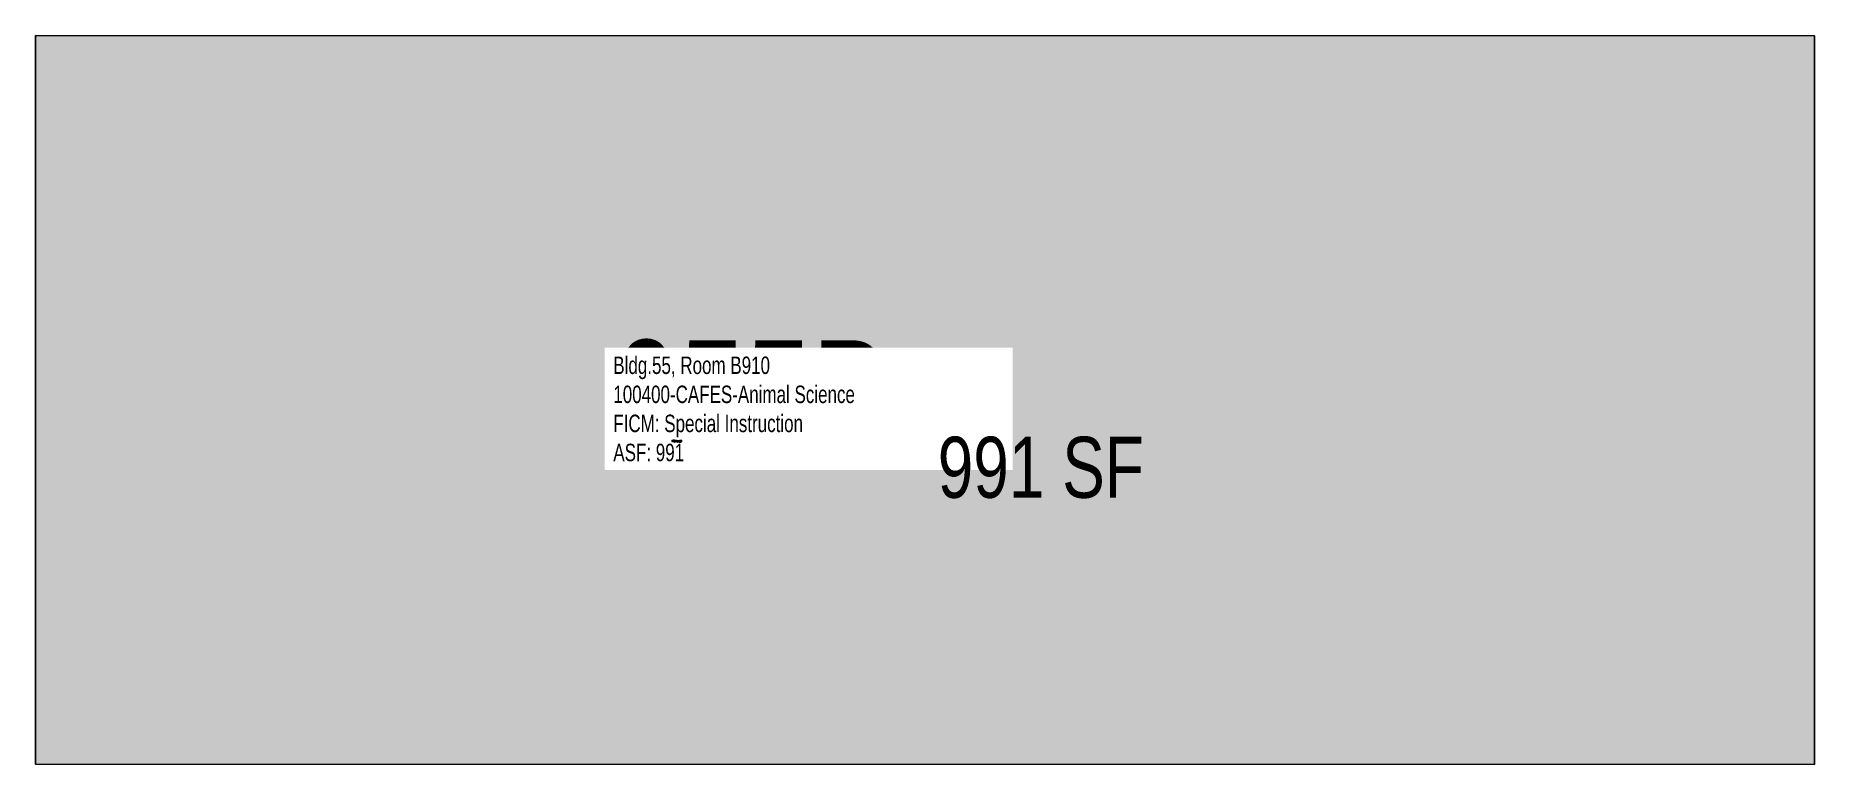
# Model space of a CAD drawing. Header units: inches. Extents: x 0 to 590, y 0 to 242.
import ezdxf
from ezdxf.enums import TextEntityAlignment as Align

# ---------------------------------------------------------------- set-up
doc = ezdxf.new("R2010")
doc.units = ezdxf.units.IN
doc.header["$MEASUREMENT"] = 0
for name, color, linetype in [('A-IDEN-RNUM', 7, 'Continuous'), ('A-IDEN-SNUM', 4, 'Continuous'), ('A-IDEN-VNUM', 4, 'Continuous'), ('A-WALL', 5, 'Continuous'), ('AREA-TEXT', 3, 'Continuous'), ('Rooms-Category-Color', 7, 'Continuous'), ('Rooms-College-Color', 7, 'Continuous'), ('Rooms-Department-Color', 7, 'Continuous'), ('Rooms-Division-Color', 7, 'Continuous'), ('Rooms-Information', 7, 'Continuous')]:
    doc.layers.add(name, color=color, linetype=linetype)
doc.styles.add('AREA', font='arial.ttf', dxfattribs={"width": 0.75, "height": 60})
doc.styles.add('ID', font='ARIALN.TTF', dxfattribs={"width": 0.85, "height": 0.25})
doc.styles.add('ROOMSNUMBER', font='TXT.SHX', dxfattribs={"height": 1})

msp = doc.modelspace()

# ---------------------------------------------------------------- hatches: boundary and pattern name
at = {"layer": 'Rooms-Category-Color', "true_color": 0xe3f498}
msp.add_hatch(color=61, dxfattribs=at).paths.add_polyline_path([(0, 0), (0.02, 241.87), (590.12, 241.86), (590.12, 0)])
at = {"layer": 'Rooms-College-Color', "true_color": 0xe3c5e1}
msp.add_hatch(color=254, dxfattribs=at).paths.add_polyline_path([(0, 0), (0.02, 241.87), (590.12, 241.86), (590.12, 0)])
at = {"layer": 'Rooms-Department-Color', "true_color": 0xe3c5e1}
msp.add_hatch(color=254, dxfattribs=at).paths.add_polyline_path([(0, 0), (0.02, 241.87), (590.12, 241.86), (590.12, 0)])
at = {"layer": 'Rooms-Division-Color', "true_color": 0xe3c5e1}
msp.add_hatch(color=254, dxfattribs=at).paths.add_polyline_path([(0, 0), (0.02, 241.87), (590.12, 241.86), (590.12, 0)])

# ---------------------------------------------------------------- linework, layer by layer
at = {"layer": 'A-WALL'}
msp.add_lwpolyline([(0.02, 241.87), (590.12, 241.81), (590.12, 0), (0, 0.06), (0.02, 241.87)], dxfattribs=at)

# ---------------------------------------------------------------- texts
at = {"layer": 'A-IDEN-RNUM', "style": 'ROOMSNUMBER'}
msp.add_text('0910-00', height=0.405, dxfattribs=at).set_placement((212.95, 107.09), align=Align.MIDDLE)
at = {"layer": 'A-IDEN-SNUM', "style": 'ROOMSNUMBER'}
msp.add_text('0550B91000', height=0.405, dxfattribs=at).set_placement((212.74, 107.36), align=Align.MIDDLE)
at = {"layer": 'A-IDEN-VNUM', "style": 'ID', "width": 0.85}
msp.add_text('055B', height=40.5, dxfattribs=at).set_placement((237.71, 120.54), align=Align.MIDDLE)
at = {"layer": 'AREA-TEXT', "style": 'AREA', "width": 0.75}
msp.add_text('991 SF', height=20.25, dxfattribs=at).set_placement((333.48, 98.6), align=Align.MIDDLE_CENTER)

# ---------------------------------------------------------------- next in the draw order: texts
at = {"layer": 'Rooms-Information', "insert": (191.66, 100.55), "char_height": 5.7857, "width": 129.6, "attachment_point": 7, "style": 'ID', "bg_fill": 3, "box_fill_scale": 1.5, "bg_fill_color": 256, "bg_fill_true_color": 13158600, "bg_fill_transparency": 0}
msp.add_mtext('Bldg.55, Room B910^M^J100400-CAFES-Animal Science^M^JFICM: Special Instruction^M^JASF: 991', dxfattribs=at)

doc.saveas('drawing.dxf')
